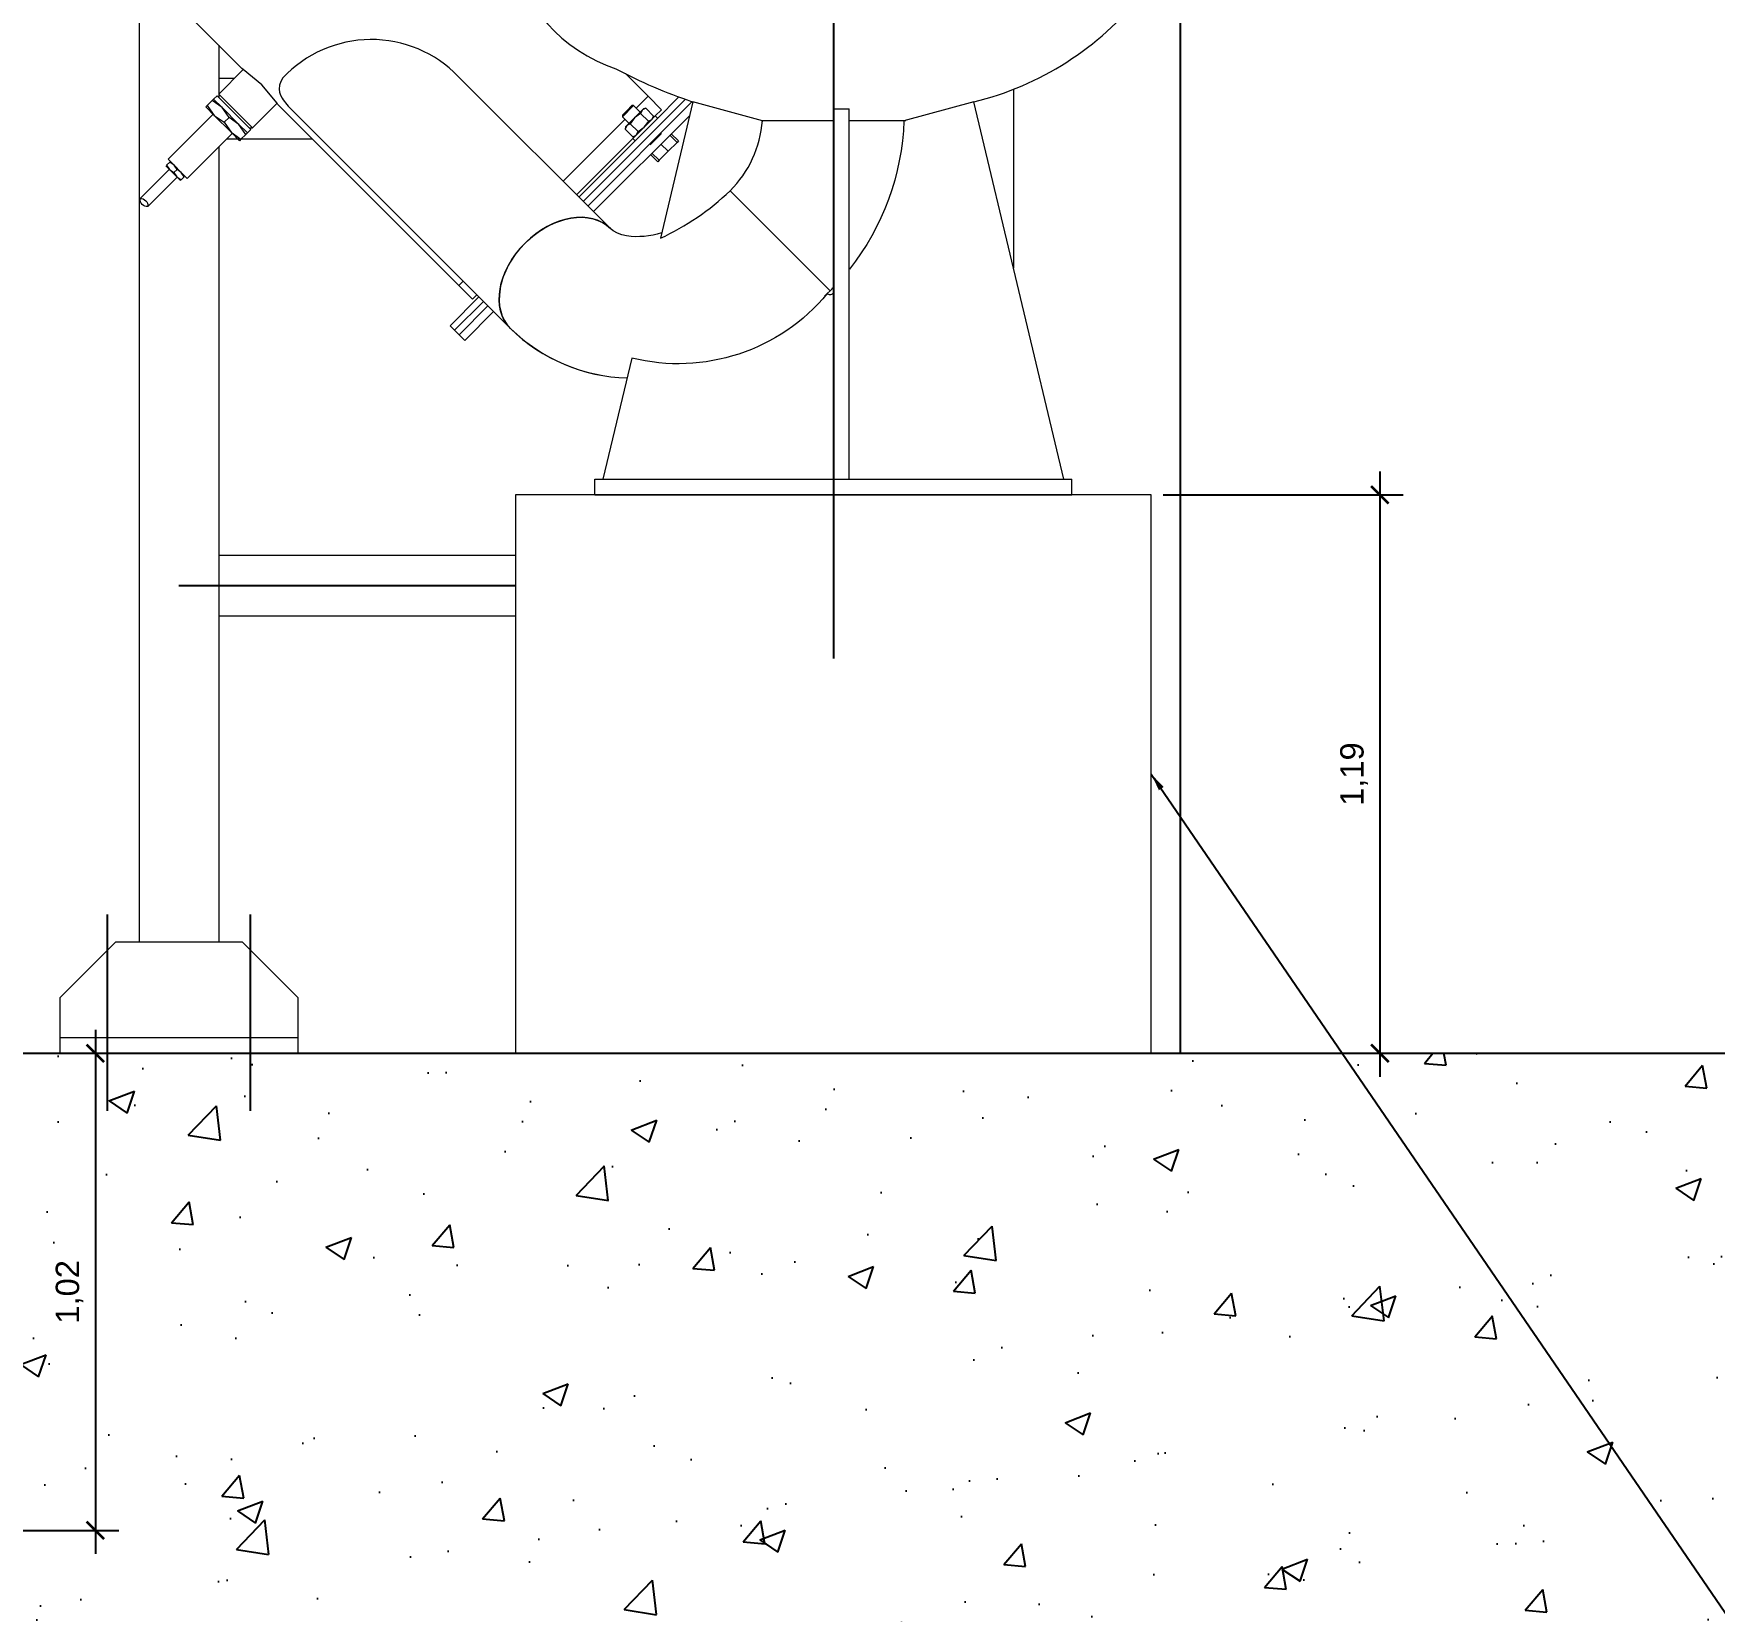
# Model space of a CAD drawing. Extents: x -160 to 364724, y -100 to 7353297.
# Drawn here: x 360681.874 to 360685.466, y 7352438.268 to 7352441.639 of the extents above; entities that cross this region are included whole.
import ezdxf

# ---------------------------------------------------------------- set-up
doc = ezdxf.new("R2010")
doc.units = 0
doc.header["$LTSCALE"] = 5
doc.linetypes.add('________________', pattern=[0])
doc.linetypes.add('SGC_DASHDOT', pattern=[1, 0.5, -0.25, 0, -0.25])
for name, color, linetype in [('BOMBA', 1, 'Continuous'), ('PAREDE CONCRETO CORTE', 5, 'Continuous'), ('SANC_COTAS', 1, 'Continuous'), ('SGC-Eixos', 253, 'SGC_DASHDOT'), ('VEGETAÇÃO', 7, 'Continuous')]:
    doc.layers.add(name, color=color, linetype=linetype)
doc.layers.add('ESCADA', color=2, linetype='Continuous', lineweight=20)
doc.layers.add('VISTA', color=2, linetype='Continuous', lineweight=20)
doc.styles.add('R-80', font='arial.ttf')
doc.dimstyles.new('GERAL - 25', dxfattribs={"dimscale": 0.025, "dimtxt": 2, "dimasz": 1.5, "dimexe": 2, "dimexo": 1, "dimgap": 1, "dimtad": 1, "dimzin": 0, "dimtxsty": 'R-80', "dimblk": 'ARCHTICK', "dimcen": 0, "dimdle": 2, "dimclrd": 1, "dimclre": 1, "dimclrt": 2, "dimadec": 0, "dimazin": 0, "dimtfac": 0.5, "dimtmove": 2, "dimatfit": 3, "dimldrblk": 'OPEN90', "dimfxl": 1, "dimtolj": 1, "dimtzin": 0, "dimarcsym": 0})
doc.dimstyles.new('LEADER - 25', dxfattribs={"dimscale": 0.025, "dimtxt": 2, "dimasz": 1.5, "dimexe": 2, "dimexo": 1, "dimgap": 1, "dimtad": 1, "dimzin": 0, "dimtxsty": 'R-80', "dimcen": 0, "dimdle": 2, "dimclrd": 1, "dimclre": 1, "dimclrt": 2, "dimadec": 0, "dimazin": 0, "dimtfac": 0.5, "dimtmove": 2, "dimatfit": 3, "dimfxl": 1, "dimtolj": 1, "dimtzin": 0, "dimarcsym": 0})

# ---------------------------------------------------------------- blocks, each defined once
blk = doc.blocks.new('_ARCHTICK')
at = {"color": 0, "linetype": 'ByBlock', "const_width": 0.15}
blk.add_lwpolyline([(-0.5, -0.5), (0.5, 0.5)], dxfattribs=at)
blk = doc.blocks.new('*D383')
at = {"layer": 'Defpoints', "color": 0, "transparency": 16777216}
for p in [(360684.2625, 7352440.6534), (360684.2625, 7352439.4604), (360684.7509, 7352439.4604)]:
    blk.add_point(p, dxfattribs=at)
at = {"layer": 'SANC_COTAS', "color": 1, "lineweight": -2, "transparency": 16777216}
for p, q in [((360684.7509, 7352440.7034), (360684.7509, 7352439.4104)), ((360684.2875, 7352440.6534), (360684.8009, 7352440.6534)), ((360684.2875, 7352439.4604), (360684.8009, 7352439.4604))]:
    blk.add_line(p, q, dxfattribs=at)
at = {"layer": 'SANC_COTAS', "color": 1, "lineweight": -2, "transparency": 16777216, "xscale": 0.03750000000000001, "yscale": 0.03750000000000001, "zscale": 0.03750000000000001}
for p, rotation in [((360684.7509, 7352440.6534), 90), ((360684.7509, 7352439.4604), 270)]:
    blk.add_blockref('_ARCHTICK', p, dxfattribs=dict(at, rotation=rotation))
at = {"layer": 'SANC_COTAS', "color": 2, "transparency": 16777216, "insert": (360684.6958, 7352440.0569), "char_height": 0.05, "attachment_point": 5, "rotation": 90, "style": 'R-80'}
blk.add_mtext('\\A1;1,19', dxfattribs=at)
blk = doc.blocks.new('_Open90')
at = {"color": 0, "linetype": 'ByBlock', "lineweight": -2}
for p, q in [((0, 0), (-1, 0)), ((-0.5, 0.5), (0, 0)), ((0, 0), (-0.5, -0.5))]:
    blk.add_line(p, q, dxfattribs=at)
blk = doc.blocks.new('*D392')
at = {"layer": 'Defpoints', "color": 0, "transparency": 16777216}
for p in [(360681.7089, 7352439.4604), (360681.7089, 7352438.4412), (360682.0058, 7352438.4412)]:
    blk.add_point(p, dxfattribs=at)
at = {"layer": 'SANC_COTAS', "color": 1, "lineweight": -2, "transparency": 16777216}
for p, q in [((360682.0058, 7352439.5104), (360682.0058, 7352438.3912)), ((360681.7339, 7352439.4604), (360682.0558, 7352439.4604)), ((360681.7339, 7352438.4412), (360682.0558, 7352438.4412))]:
    blk.add_line(p, q, dxfattribs=at)
at = {"layer": 'SANC_COTAS', "color": 1, "lineweight": -2, "transparency": 16777216, "xscale": 0.03750000000000001, "yscale": 0.03750000000000001, "zscale": 0.03750000000000001}
for p, rotation in [((360682.0058, 7352439.4604), 90), ((360682.0058, 7352438.4412), 270)]:
    blk.add_blockref('_ARCHTICK', p, dxfattribs=dict(at, rotation=rotation))
at = {"layer": 'SANC_COTAS', "color": 2, "transparency": 16777216, "insert": (360681.9507, 7352438.9508), "char_height": 0.05, "attachment_point": 5, "rotation": 90, "style": 'R-80'}
blk.add_mtext('\\A1;1,02', dxfattribs=at)

msp = doc.modelspace()

# ---------------------------------------------------------------- hatches: boundary and pattern name
at = {"layer": 'VEGETAÇÃO'}
h = msp.add_hatch(dxfattribs=at)
h.set_pattern_fill('AR-CONC', color=1, scale=0.003058)
h.set_pattern_definition([(50, (360687.0738, 7352439.2436), (0.557036, -0.048734), [0.058246, -0.640707]), (355, (360687.0738, 7352439.2436), (-0.107758, 0.584163), [0.046597, -0.512567]), (100.4514, (360687.1202, 7352439.2395), (0.449278, 0.53543), [0.0495, -0.544518]), (46.184, (360687.0738, 7352439.3989), (0.828834, -0.128546), [0.08737, -0.96106]), (96.636, (360687.1429, 7352439.3882), (0.72587, 0.756515), [0.07425, -0.81678]), (351.184, (360687.0738, 7352439.3989), (0.72587, 0.756515), [0.069895, -0.76885]), (21, (360687.15146, 7352439.36007), (0.463567, -0.31268), [0.058246, -0.640707]), (326, (360687.15146, 7352439.36007), (0.188962, 0.56316), [0.046597, -0.512566]), (71.4514, (360687.1901, 7352439.334), (0.65253, 0.250482), [0.0495, -0.544517]), (37.5, (360687.0738, 7352439.24358), (0.0094435, 0.25853), [0, -0.506353, 0, -0.520332, 0, -0.514507]), (7.5, (360687.0738, 7352439.24358), (0.204304, 0.306306), [0, -0.296667, 0, -0.494703, 0, -0.196095]), (327.5, (360686.90061, 7352439.24358), (0.4145733, -0.017516), [0, -0.194154, 0, -0.605759, 0, -0.803796]), (317.5, (360686.82295, 7352439.24358), (0.45291, 0.077742), [0, -0.2524, 0, -0.402286, 0, -0.570812])])
h.paths.add_polyline_path([(360678.3456, 7352439.4604), (360680.0442, 7352439.4604), (360678.5664, 7352439.4604), (360678.5664, 7352439.2056), (360678.7873, 7352439.2056), (360678.7873, 7352439.4604), (360687.2804, 7352439.4604), (360687.2804, 7352439.2056), (360687.5012, 7352439.2056), (360687.5012, 7352439.4604), (360686.0234, 7352439.4604), (360687.7113, 7352439.4604), (360687.7113, 7352437.7618), (360678.3456, 7352437.7618)])

# ---------------------------------------------------------------- linework, layer by layer
at = {"layer": 'BOMBA', "linetype": '________________', "lineweight": 9}
for p, q in [((360682.1774, 7352441.7061), (360682.3191, 7352441.5644)), ((360682.3219, 7352441.5624), (360682.2694, 7352441.5098)), ((360682.3219, 7352441.5624), (360682.3191, 7352441.5644)), ((360682.3612, 7352441.5296), (360682.3219, 7352441.5624)), ((360683.1064, 7352441.2225), (360682.7813, 7352441.5475)), ((360683.187, 7352441.505), (360683.1384, 7352441.5537)), ((360682.245, 7352441.4854), (360682.2553, 7352441.4958)), ((360682.2553, 7352441.4958), (360682.2586, 7352441.499)), ((360682.2766, 7352441.481), (360682.2553, 7352441.4958)), ((360682.2658, 7352441.5062), (360682.2586, 7352441.499)), ((360682.2586, 7352441.499), (360682.2766, 7352441.481)), ((360682.3378, 7352441.4342), (360682.2658, 7352441.5062)), ((360682.2694, 7352441.5098), (360682.3414, 7352441.4378)), ((360682.2694, 7352441.5098), (360682.2694, 7352441.5026)), ((360682.394, 7352441.4903), (360682.3612, 7352441.5296)), ((360683.187, 7352441.505), (360683.1616, 7352441.4797)), ((360683.187, 7352441.505), (360683.1616, 7352441.4797)), ((360683.2158, 7352441.4762), (360683.187, 7352441.505)), ((360683.253, 7352441.5037), (360683.2061, 7352441.4569)), ((360683.267, 7352441.4985), (360683.2082, 7352441.4397)), ((360683.267, 7352441.4985), (360683.2082, 7352441.4397)), ((360682.2574, 7352441.4666), (360682.1613, 7352441.3705)), ((360682.2417, 7352441.4822), (360682.245, 7352441.4854)), ((360682.2417, 7352441.4822), (360682.2598, 7352441.4642)), ((360682.245, 7352441.4854), (360682.2598, 7352441.4642)), ((360682.2598, 7352441.4642), (360682.281, 7352441.4494)), ((360682.2598, 7352441.4642), (360682.2958, 7352441.4282)), ((360682.2914, 7352441.4598), (360682.2766, 7352441.481)), ((360682.2766, 7352441.481), (360682.3126, 7352441.445)), ((360682.281, 7352441.4494), (360682.2914, 7352441.4598)), ((360682.3126, 7352441.445), (360682.2914, 7352441.4598)), ((360682.3414, 7352441.4378), (360682.394, 7352441.4903)), ((360682.396, 7352441.4875), (360682.394, 7352441.4903)), ((360682.396, 7352441.4875), (360682.7827, 7352441.1007)), ((360682.4267, 7352441.475), (360682.8928, 7352441.0089)), ((360683.2815, 7352441.4939), (360683.0583, 7352441.2706)), ((360683.2815, 7352441.4939), (360683.0583, 7352441.2706)), ((360683.2759, 7352441.4642), (360683.0703, 7352441.2586)), ((360683.1562, 7352441.4851), (360683.1322, 7352441.461)), ((360683.1322, 7352441.4647), (360683.1424, 7352441.4749)), ((360683.1322, 7352441.4647), (360683.1322, 7352441.461)), ((360683.1322, 7352441.461), (360683.1463, 7352441.447)), ((360683.1583, 7352441.459), (360683.1416, 7352441.4424)), ((360683.1424, 7352441.4749), (360683.1526, 7352441.4851)), ((360683.1583, 7352441.459), (360683.1489, 7352441.4462)), ((360683.1562, 7352441.4851), (360683.1526, 7352441.4851)), ((360683.1703, 7352441.471), (360683.1562, 7352441.4851)), ((360683.1583, 7352441.459), (360683.1749, 7352441.4757)), ((360683.1711, 7352441.4684), (360683.1583, 7352441.459)), ((360683.1749, 7352441.4757), (360683.1711, 7352441.4684)), ((360683.1711, 7352441.4684), (360683.1878, 7352441.4516)), ((360683.1822, 7352441.4795), (360683.1749, 7352441.4757)), ((360683.1775, 7352441.4782), (360683.1749, 7352441.4757)), ((360683.1822, 7352441.4795), (360683.1775, 7352441.4782)), ((360683.1822, 7352441.4795), (360683.1989, 7352441.4627)), ((360683.1905, 7352441.4508), (360683.2025, 7352441.4629)), ((360683.1951, 7352441.4555), (360683.1989, 7352441.4627)), ((360683.1977, 7352441.458), (360683.1989, 7352441.4627)), ((360683.2025, 7352441.4629), (360683.2158, 7352441.4762)), ((360683.2073, 7352441.458), (360683.2025, 7352441.4629)), ((360683.2828, 7352441.493), (360683.2132, 7352441.2016)), ((360683.4313, 7352441.4529), (360683.2828, 7352441.493)), ((360683.5831, 7352440.6873), (360683.5831, 7352441.4784)), ((360683.5831, 7352441.4784), (360683.617, 7352441.4784)), ((360683.617, 7352440.6873), (360683.617, 7352441.4784)), ((360683.8834, 7352441.493), (360683.7338, 7352441.4526)), ((360684.0757, 7352440.6873), (360683.8834, 7352441.493)), ((360682.2021, 7352441.3297), (360682.2982, 7352441.4258)), ((360682.281, 7352441.4494), (360682.2958, 7352441.4282)), ((360682.2958, 7352441.4282), (360682.317, 7352441.4134)), ((360682.3138, 7352441.4101), (360682.2958, 7352441.4282)), ((360682.3274, 7352441.4237), (360682.3126, 7352441.445)), ((360682.3306, 7352441.427), (360682.3126, 7352441.445)), ((360682.317, 7352441.4134), (360682.3274, 7352441.4237)), ((360682.3306, 7352441.427), (360682.3274, 7352441.4237)), ((360682.3306, 7352441.427), (360682.3378, 7352441.4342)), ((360682.3342, 7352441.4378), (360682.3414, 7352441.4378)), ((360683.1278, 7352441.4458), (360683.0054, 7352441.3234)), ((360683.1278, 7352441.4458), (360683.0054, 7352441.3234)), ((360683.1906, 7352441.4414), (360683.039, 7352441.2898)), ((360683.2082, 7352441.4397), (360683.0486, 7352441.2802)), ((360683.2082, 7352441.4397), (360683.0486, 7352441.2802)), ((360683.1376, 7352441.4556), (360683.1278, 7352441.4458)), ((360683.1376, 7352441.4556), (360683.1278, 7352441.4458)), ((360683.1416, 7352441.4424), (360683.1378, 7352441.4351)), ((360683.1391, 7352441.4398), (360683.1378, 7352441.4351)), ((360683.1378, 7352441.4351), (360683.1546, 7352441.4184)), ((360683.1416, 7352441.4424), (360683.1391, 7352441.4398)), ((360683.1489, 7352441.4462), (360683.1416, 7352441.4424)), ((360683.1489, 7352441.4462), (360683.1656, 7352441.4295)), ((360683.1544, 7352441.4148), (360683.1664, 7352441.4268)), ((360683.1618, 7352441.4222), (360683.1656, 7352441.4295)), ((360683.1656, 7352441.4295), (360683.1785, 7352441.4388)), ((360683.1664, 7352441.4268), (360683.1785, 7352441.4388)), ((360683.1785, 7352441.4388), (360683.1905, 7352441.4508)), ((360683.1785, 7352441.4388), (360683.1864, 7352441.4491)), ((360683.1864, 7352441.4491), (360683.1878, 7352441.4516)), ((360683.1878, 7352441.4516), (360683.1951, 7352441.4555)), ((360683.1906, 7352441.4414), (360683.2061, 7352441.4569)), ((360683.1986, 7352441.4493), (360683.1906, 7352441.4414)), ((360683.2061, 7352441.4569), (360683.1986, 7352441.4493)), ((360683.2034, 7352441.4133), (360683.2157, 7352441.4256)), ((360683.2521, 7352441.4096), (360683.2367, 7352441.425)), ((360683.4287, 7352441.4535), (360683.4314, 7352441.4535)), ((360683.4314, 7352441.4535), (360683.5831, 7352441.4535)), ((360683.617, 7352441.4535), (360683.7375, 7352441.4535)), ((360682.317, 7352441.4134), (360682.3138, 7352441.4101)), ((360683.0342, 7352441.2946), (360683.1544, 7352441.4148)), ((360683.1544, 7352441.4148), (360683.1592, 7352441.41)), ((360683.1546, 7352441.4184), (360683.1618, 7352441.4222)), ((360683.1546, 7352441.4184), (360683.1592, 7352441.4196)), ((360683.1917, 7352441.4016), (360683.1935, 7352441.4034)), ((360683.1935, 7352441.4034), (360683.2034, 7352441.4133)), ((360683.2299, 7352441.3874), (360683.2106, 7352441.3682)), ((360683.2299, 7352441.3874), (360683.2145, 7352441.4028)), ((360683.2491, 7352441.4066), (360683.2299, 7352441.3874)), ((360683.2491, 7352441.4066), (360683.2337, 7352441.422)), ((360683.2521, 7352441.4096), (360683.2491, 7352441.4066)), ((360682.1565, 7352441.3561), (360682.1643, 7352441.3483)), ((360682.1579, 7352441.3575), (360682.1647, 7352441.3643)), ((360682.1579, 7352441.3575), (360682.1643, 7352441.3483)), ((360682.2021, 7352441.3297), (360682.1613, 7352441.3705)), ((360682.1739, 7352441.3579), (360682.1647, 7352441.3643)), ((360682.1803, 7352441.3487), (360682.1739, 7352441.3579)), ((360683.2077, 7352441.3652), (360683.1923, 7352441.3806)), ((360683.2106, 7352441.3682), (360683.1953, 7352441.3836)), ((360683.2106, 7352441.3682), (360683.2077, 7352441.3652)), ((360682.1637, 7352441.3489), (360682.1012, 7352441.2864)), ((360682.118, 7352441.2696), (360682.1805, 7352441.3321)), ((360682.1643, 7352441.3483), (360682.1735, 7352441.3419)), ((360682.1643, 7352441.3483), (360682.1799, 7352441.3327)), ((360682.1735, 7352441.3419), (360682.1803, 7352441.3487)), ((360682.1735, 7352441.3419), (360682.1799, 7352441.3327)), ((360682.1799, 7352441.3327), (360682.1891, 7352441.3263)), ((360682.1877, 7352441.3249), (360682.1799, 7352441.3327)), ((360682.1895, 7352441.3423), (360682.1803, 7352441.3487)), ((360682.1891, 7352441.3263), (360682.1959, 7352441.3331)), ((360682.1959, 7352441.3331), (360682.1895, 7352441.3423)), ((360683.3936, 7352441.2717), (360683.3624, 7352441.303)), ((360683.3936, 7352441.2717), (360683.3624, 7352441.303)), ((360683.3936, 7352441.2717), (360683.3624, 7352441.303)), ((360683.4691, 7352441.1962), (360683.3936, 7352441.2717)), ((360683.4691, 7352441.1962), (360683.3936, 7352441.2717)), ((360683.4691, 7352441.1962), (360683.3936, 7352441.2717)), ((360683.5759, 7352441.0895), (360683.4691, 7352441.1962)), ((360683.5759, 7352441.0895), (360683.4691, 7352441.1962)), ((360683.5759, 7352441.0895), (360683.4691, 7352441.1962)), ((360682.7918, 7352441.1099), (360682.7827, 7352441.1007)), ((360682.7918, 7352441.1099), (360682.7827, 7352441.1007)), ((360682.7827, 7352441.1007), (360682.8115, 7352441.0719)), ((360682.8255, 7352441.0762), (360682.7639, 7352441.0146)), ((360682.8351, 7352441.0666), (360682.7735, 7352441.005)), ((360682.8351, 7352441.0666), (360682.7735, 7352441.005)), ((360682.8115, 7352441.0719), (360682.8207, 7352441.081)), ((360683.5641, 7352441.0779), (360683.5699, 7352441.0835)), ((360683.5641, 7352441.0779), (360683.5699, 7352441.0835)), ((360683.5699, 7352441.0835), (360683.5759, 7352441.0895)), ((360683.5699, 7352441.0835), (360683.5759, 7352441.0895)), ((360682.8447, 7352441.057), (360682.7831, 7352440.9954)), ((360682.8447, 7352441.057), (360682.7831, 7352440.9954)), ((360682.8567, 7352441.045), (360682.7951, 7352440.9834)), ((360682.7639, 7352441.0146), (360682.7735, 7352441.005)), ((360682.7735, 7352441.005), (360682.7831, 7352440.9954)), ((360682.7831, 7352440.9954), (360682.7951, 7352440.9834)), ((360682.8928, 7352441.0089), (360682.8934, 7352441.0083)), ((360683.1521, 7352440.9457), (360683.0905, 7352440.6873)), ((360683.0735, 7352440.6534), (360683.0735, 7352440.6873)), ((360683.0735, 7352440.6873), (360684.0927, 7352440.6873)), ((360684.0927, 7352440.6534), (360684.0927, 7352440.6873)), ((360683.0735, 7352440.6534), (360684.0927, 7352440.6534))]:
    msp.add_line(p, q, dxfattribs=at)
for points in [[(360682.8927, 7352441.8356), (360682.8927, 7352441.823), (360682.8928, 7352441.8164), (360682.8928, 7352441.8164, 0.267389), (360683.1183, 7352441.5638, 0.041424), (360683.2813, 7352441.4935)], [(360683.8833, 7352441.493, 0.164669), (360684.2422, 7352441.7222, 0.068037), (360684.2649, 7352441.7676, 0.07925), (360684.2734, 7352441.8356)], [(360682.7814, 7352441.5475, 0.428669), (360682.4066, 7352441.5443), (360682.4023, 7352441.5366), (360682.3994, 7352441.5284), (360682.3987, 7352441.52), (360682.3995, 7352441.514), (360682.4018, 7352441.5074), (360682.4051, 7352441.5011), (360682.4051, 7352441.5011, 0.061161), (360682.4267, 7352441.475)]]:
    msp.add_lwpolyline(points, format="xyb", dxfattribs=at)
at = {"layer": 'BOMBA', "linetype": '________________', "lineweight": 9, "extrusion": (0, 0, -1)}
msp.add_lwpolyline([(-360683.2159, 7352441.213, 0.111162), (-360683.1411, 7352441.2066), (-360683.1307, 7352441.209), (-360683.1213, 7352441.2124), (-360683.1125, 7352441.2174), (-360683.1078, 7352441.2211), (-360683.1064, 7352441.2225), (-360683.1064, 7352441.2225)], format="xyb", dxfattribs=at)
msp.add_lwpolyline([(-360683.2159, 7352441.213, 0.111162), (-360683.1411, 7352441.2066), (-360683.1307, 7352441.209), (-360683.1213, 7352441.2124), (-360683.1125, 7352441.2174), (-360683.1078, 7352441.2211), (-360683.1064, 7352441.2225), (-360683.1064, 7352441.2225)], format="xyb", dxfattribs=at)
at = {"layer": 'BOMBA', "linetype": '________________', "lineweight": 9}
for centre, radius, start, end in [((360683.1941, 7352441.4713), 0.238, 315, 355.554), ((360682.9732, 7352441.715), 0.5668, 295.0598, 313.3687), ((360683.1941, 7352441.4713), 0.54, 315, 315.9012), ((360683.1525, 7352441.2749), 0.3718, 225.692, 268.391), ((360683.1525, 7352441.275), 0.3718, 225.8267, 268.3889)]:
    msp.add_arc(centre, radius, start, end, dxfattribs=at)
at = {"layer": 'BOMBA', "linetype": '________________', "lineweight": 9, "extrusion": (0, 0, -1)}
for centre, radius, start, end in [((-360683.1941, 7352441.4713), 0.54, 181.9828, 218.4271), ((-360682.1166, 7352441.285), 0.0154, 264.6034, 5.3966), ((-360682.1027, 7352441.2711), 0.0154, 84.6034, 185.3966), ((-360683.2513, 7352441.3472), 0.4136, 219.6168, 283.873), ((-360683.5759, 7352441.0895), 0.00849, 212.6305, 315.3451), ((-360683.5759, 7352441.0895), 0.00849, 134.5494, 147.3695)]:
    msp.add_arc(centre, radius, start, end, dxfattribs=at)
for start_param, end_param in [(1.570796, 3.141593), (1.570796, 3.141593), (0, 1.570796), (0, 1.570796)]:
    msp.add_ellipse((360682.9996, 7352441.1157), major_axis=(-0.1068, -0.1068), ratio=0.707107, start_param=start_param, end_param=end_param, dxfattribs=at)
at = {"layer": 'BOMBA', "linetype": '________________', "lineweight": 9}
for start_param, end_param in [(0, 1.570796), (1.570796, 3.141593)]:
    msp.add_ellipse((360682.9996, 7352441.1157), major_axis=(0.1068, 0.1068), ratio=0.707107, start_param=start_param, end_param=end_param, dxfattribs=at)
at = {"layer": 'ESCADA'}
for p, q in [((360682.0996, 7352441.7694), (360682.0996, 7352439.6982)), ((360682.0996, 7352441.7694), (360682.0996, 7352439.6982)), ((360682.2695, 7352441.614), (360682.2695, 7352441.5097)), ((360682.2695, 7352441.614), (360682.2695, 7352441.5099)), ((360682.3023, 7352441.5428), (360682.2695, 7352441.5428)), ((360683.9681, 7352441.5201), (360683.9681, 7352441.138)), ((360682.2695, 7352441.397), (360682.2695, 7352439.6982)), ((360682.2695, 7352441.397), (360682.2695, 7352439.6982)), ((360682.4698, 7352441.4137), (360682.2861, 7352441.4137)), ((360682.9036, 7352440.5236), (360682.2695, 7352440.5236)), ((360682.9036, 7352440.3945), (360682.2695, 7352440.3945)), ((360681.9297, 7352439.4944), (360682.4393, 7352439.4944)), ((360681.9297, 7352439.4604), (360682.4393, 7352439.4604))]:
    msp.add_line(p, q, dxfattribs=at)
msp.add_lwpolyline([(360682.4393, 7352439.4604), (360682.4393, 7352439.5793), (360682.3204, 7352439.6982), (360682.0486, 7352439.6982), (360681.9297, 7352439.5793), (360681.9297, 7352439.4604)], dxfattribs=at)
at = {"layer": 'PAREDE CONCRETO CORTE', "flags": 128}
msp.add_lwpolyline([(360678.7873, 7352439.4604), (360687.2804, 7352439.4604)], dxfattribs=at)
at = {"layer": 'SGC-Eixos', "ltscale": 2}
for p, q in [((360684.3248, 7352439.4604), (360684.3248, 7352449.9064)), ((360683.5831, 7352445.0473), (360683.5831, 7352440.3041))]:
    msp.add_line(p, q, dxfattribs=at)
at = {"layer": 'SGC-Eixos'}
msp.add_line((360682.9036, 7352440.4591), (360682.1845, 7352440.4591), dxfattribs=at)
at = {"layer": 'SGC-Eixos', "ltscale": 0.2}
for p, q in [((360682.0316, 7352439.3374), (360682.0316, 7352439.7571)), ((360682.3374, 7352439.3374), (360682.3374, 7352439.7571))]:
    msp.add_line(p, q, dxfattribs=at)
at = {"layer": 'VISTA'}
msp.add_lwpolyline([(360684.2625, 7352439.4604), (360684.2625, 7352440.6534), (360682.9036, 7352440.6534), (360682.9036, 7352439.4604)], dxfattribs=at)

# ---------------------------------------------------------------- dimensions: what is measured, and where the dimension line sits
at = {"layer": 'SANC_COTAS'}
for base, p1, p2, picture, middle in [((360684.7509, 7352439.4604), (360684.2625, 7352440.6534), (360684.2625, 7352439.4604), '*D383', (360684.6958, 7352440.0569)), ((360682.0058, 7352438.4412), (360681.7089, 7352439.4604), (360681.7089, 7352438.4412), '*D392', (360681.9507, 7352438.9508))]:
    dim = msp.add_linear_dim(base=base, p1=p1, p2=p2, angle=90, dimstyle='GERAL - 25', dxfattribs=at)
    dim.commit()
    dim.dimension.update_dxf_attribs({"geometry": picture, "text_midpoint": middle})

# ---------------------------------------------------------------- leaders
msp.add_leader([(360684.2625, 7352440.0569), (360686.8022, 7352436.3476)], dimstyle='LEADER - 25', dxfattribs=at)

doc.saveas('drawing.dxf')
